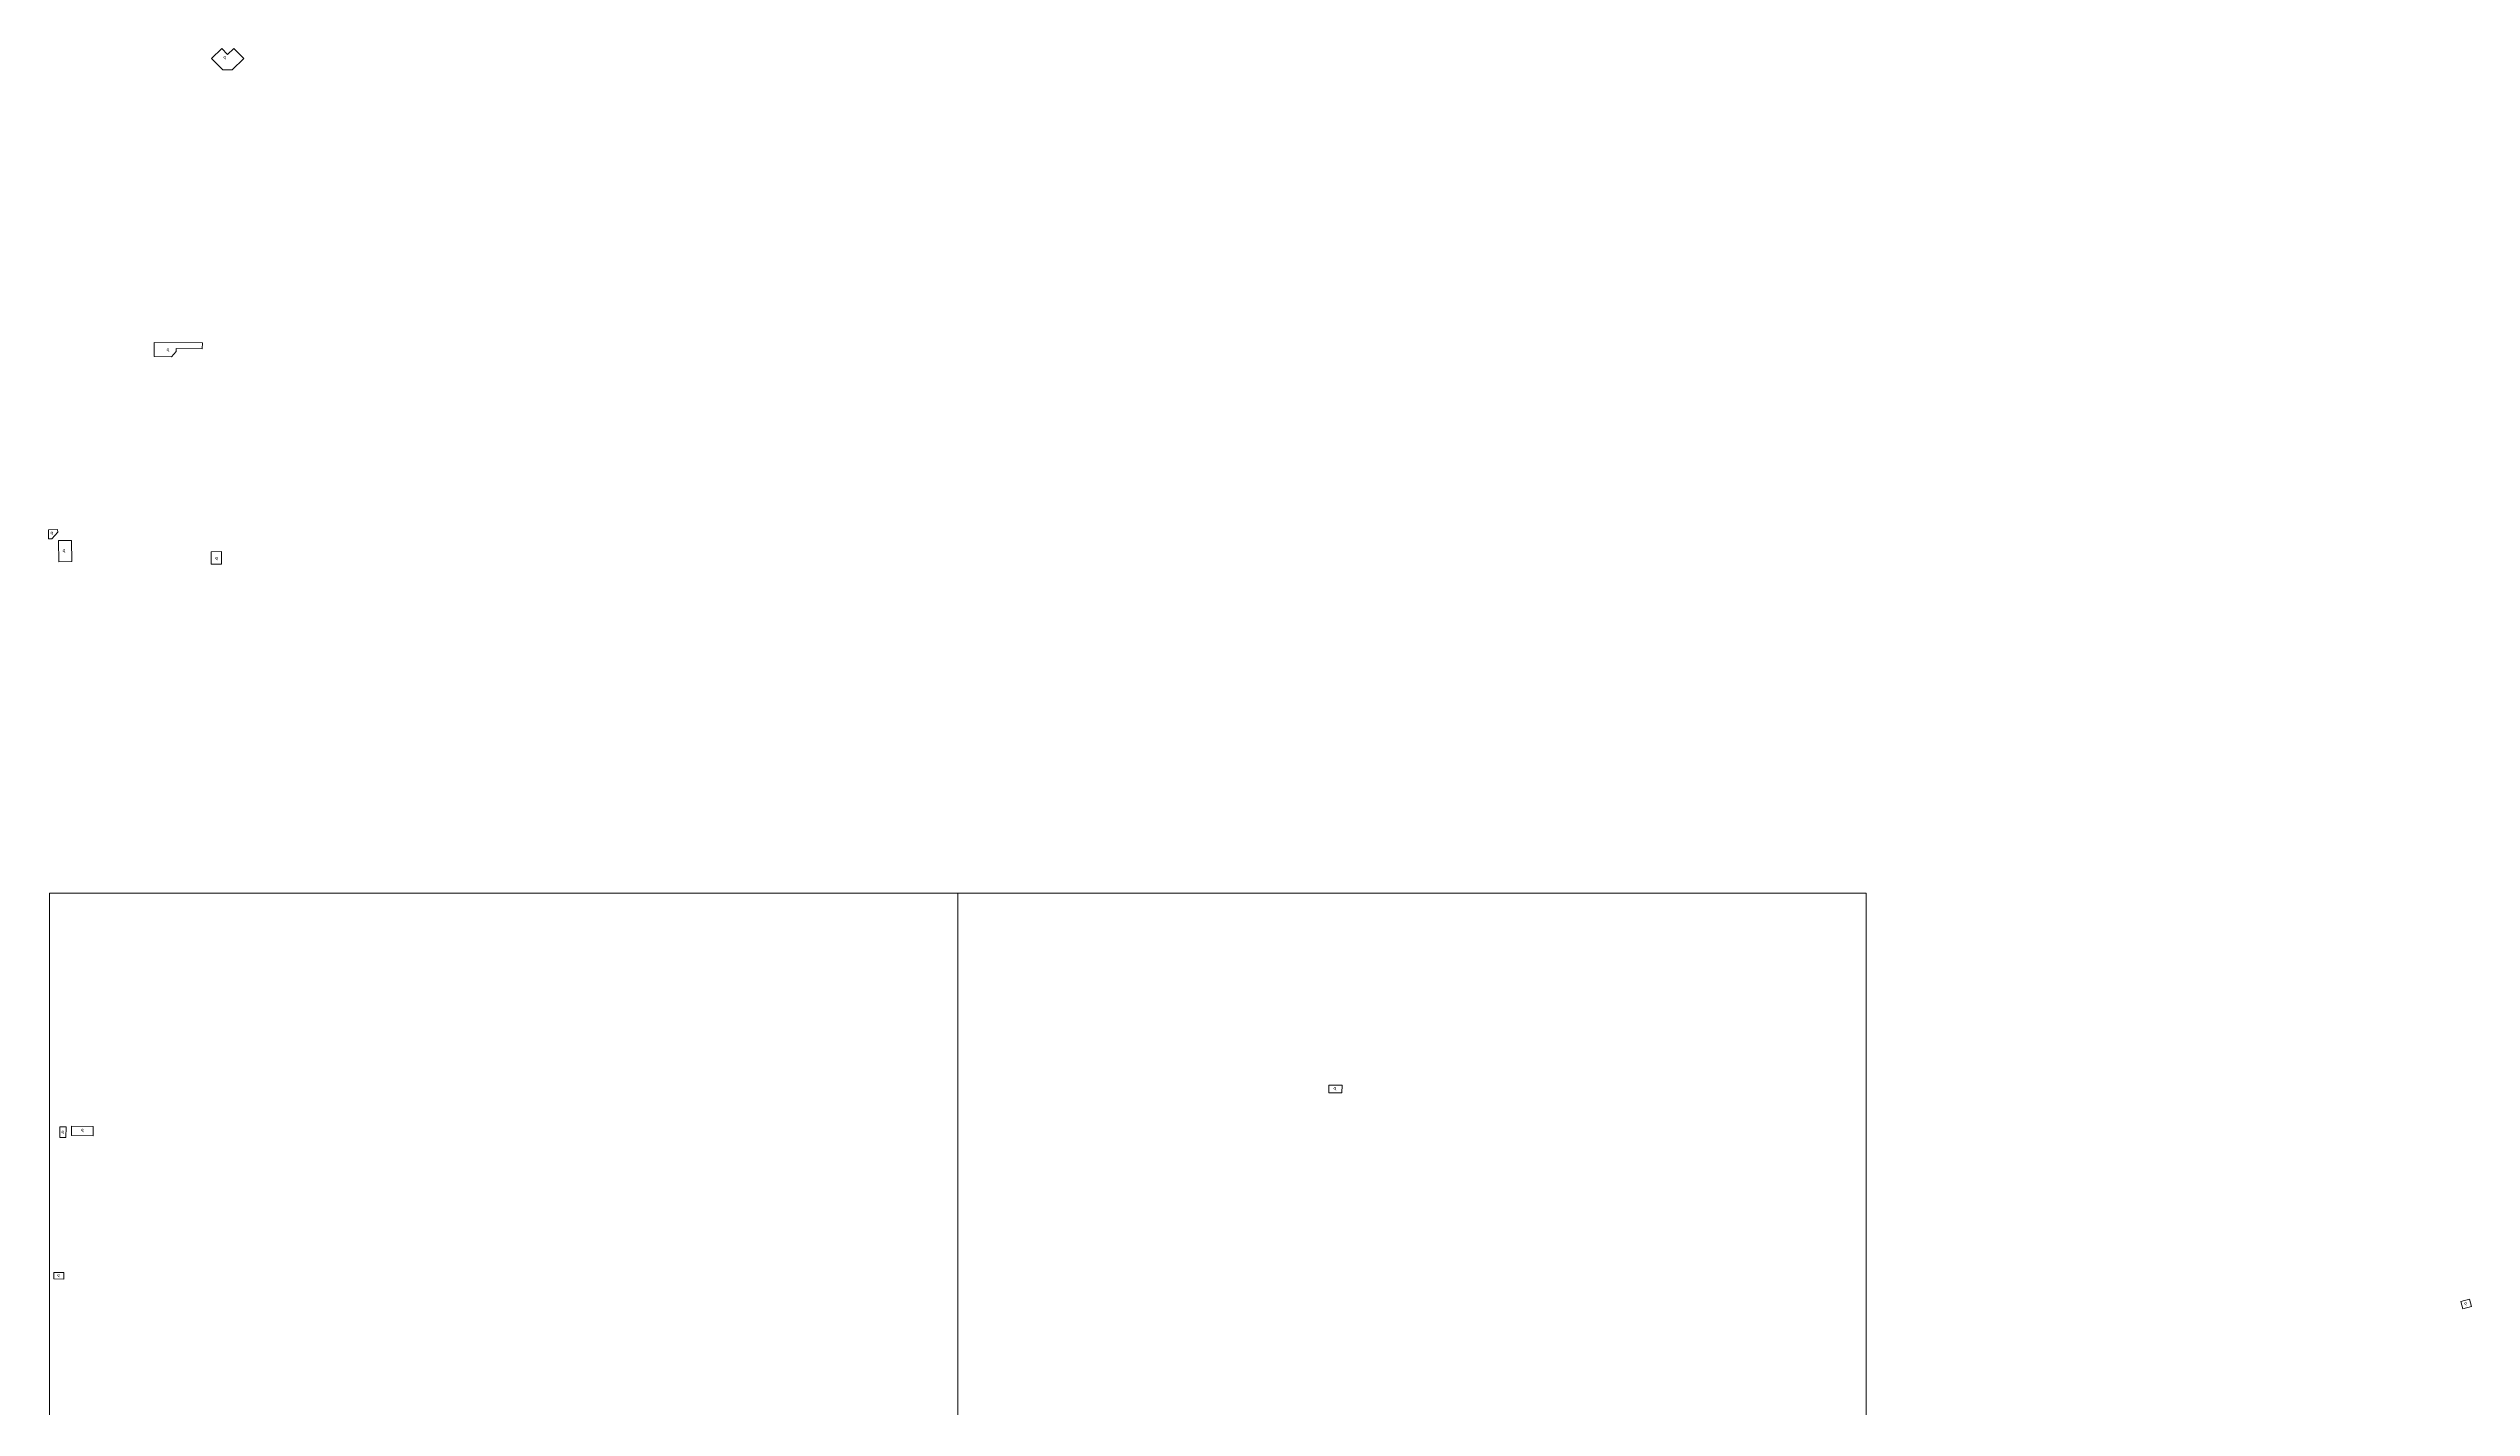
# Model space of a CAD drawing. Header units: metres. Extents: x 322294 to 7190115, y 7390841 to 10157759.
# Drawn here: x 325735 to 326857, y 7392933 to 7393562 of the extents above; entities that cross this region are included whole.
import ezdxf

# ---------------------------------------------------------------- set-up
doc = ezdxf.new("R2010")
doc.units = ezdxf.units.M
doc.layers.add('220_PISCINA_TOP', color=4, linetype='Continuous', lineweight=18)
doc.layers.add('352_HIDROG_INTERM_TOP', color=4, linetype='Continuous', lineweight=18)
doc.styles.get("Standard").update_dxf_attribs({"font": 'arial.ttf'})

msp = doc.modelspace()

# ---------------------------------------------------------------- linework, layer by layer
at = {"layer": '220_PISCINA_TOP'}
for points in [[(325815.411, 7393551.796), (325810.277, 7393557.106), (325814.992, 7393561.665), (325817.686, 7393558.869), (325820.603, 7393561.688), (325825.099, 7393557.04), (325819.722, 7393551.843)], [(325805.936, 7393422.659), (325805.962, 7393425.354), (325783.669, 7393425.565), (325783.608, 7393419.05), (325791.638, 7393418.973), (325793.908, 7393421.379), (325793.921, 7393422.773)], [(325734.722, 7393334.757), (325734.724, 7393338.94), (325738.983, 7393339.032), (325739, 7393337.726), (325736.239, 7393334.769)], [(325739.52, 7393324.117), (325739.386, 7393333.905), (325745.432, 7393333.987), (325745.565, 7393324.2)], [(325810.049, 7393322.94), (325814.882, 7393322.969), (325814.848, 7393328.785), (325810.015, 7393328.757)], [(326327.498, 7393078.34), (326333.575, 7393078.284), (326333.608, 7393081.735), (326327.53, 7393081.792)], [(325740.004, 7393062.506), (325739.953, 7393057.606), (325742.812, 7393057.576), (325742.863, 7393062.476)], [(325755.366, 7393058.345), (325755.412, 7393062.747), (325745.361, 7393062.851), (325745.315, 7393058.449)], [(325737.239, 7392992.089), (325741.85, 7392992.088), (325741.851, 7392995.1), (325737.24, 7392995.102)], [(326851.559, 7392981.604), (326855.529, 7392982.765), (326856.523, 7392979.366), (326852.553, 7392978.205)]]:
    msp.add_lwpolyline(points, close=True, dxfattribs=at)
at = {"layer": '352_HIDROG_INTERM_TOP', "color": 3}
for points in [[(325735.182, 7392873.71), (326155.682, 7392873.71), (326155.682, 7393170.71), (325735.182, 7393170.71)], [(326155.682, 7392873.71), (326576.182, 7392873.71), (326576.182, 7393170.71), (326155.682, 7393170.71)]]:
    msp.add_lwpolyline(points, close=True, dxfattribs=at)

# ---------------------------------------------------------------- texts
at = {"layer": '220_PISCINA_TOP'}
for p in [(325816.762, 7393556.475), (325790.488, 7393421.093), (325736.698, 7393336.281), (325742.398, 7393328.076), (325812.974, 7393324.595), (326330.714, 7393079.241), (325741.779, 7393059.031), (325750.84, 7393059.891), (325739.782, 7392992.703), (326854.205, 7392979.671)]:
    msp.add_text('P', height=1.5, rotation=55.830057, dxfattribs=at).set_placement(p)

doc.saveas('drawing.dxf')
